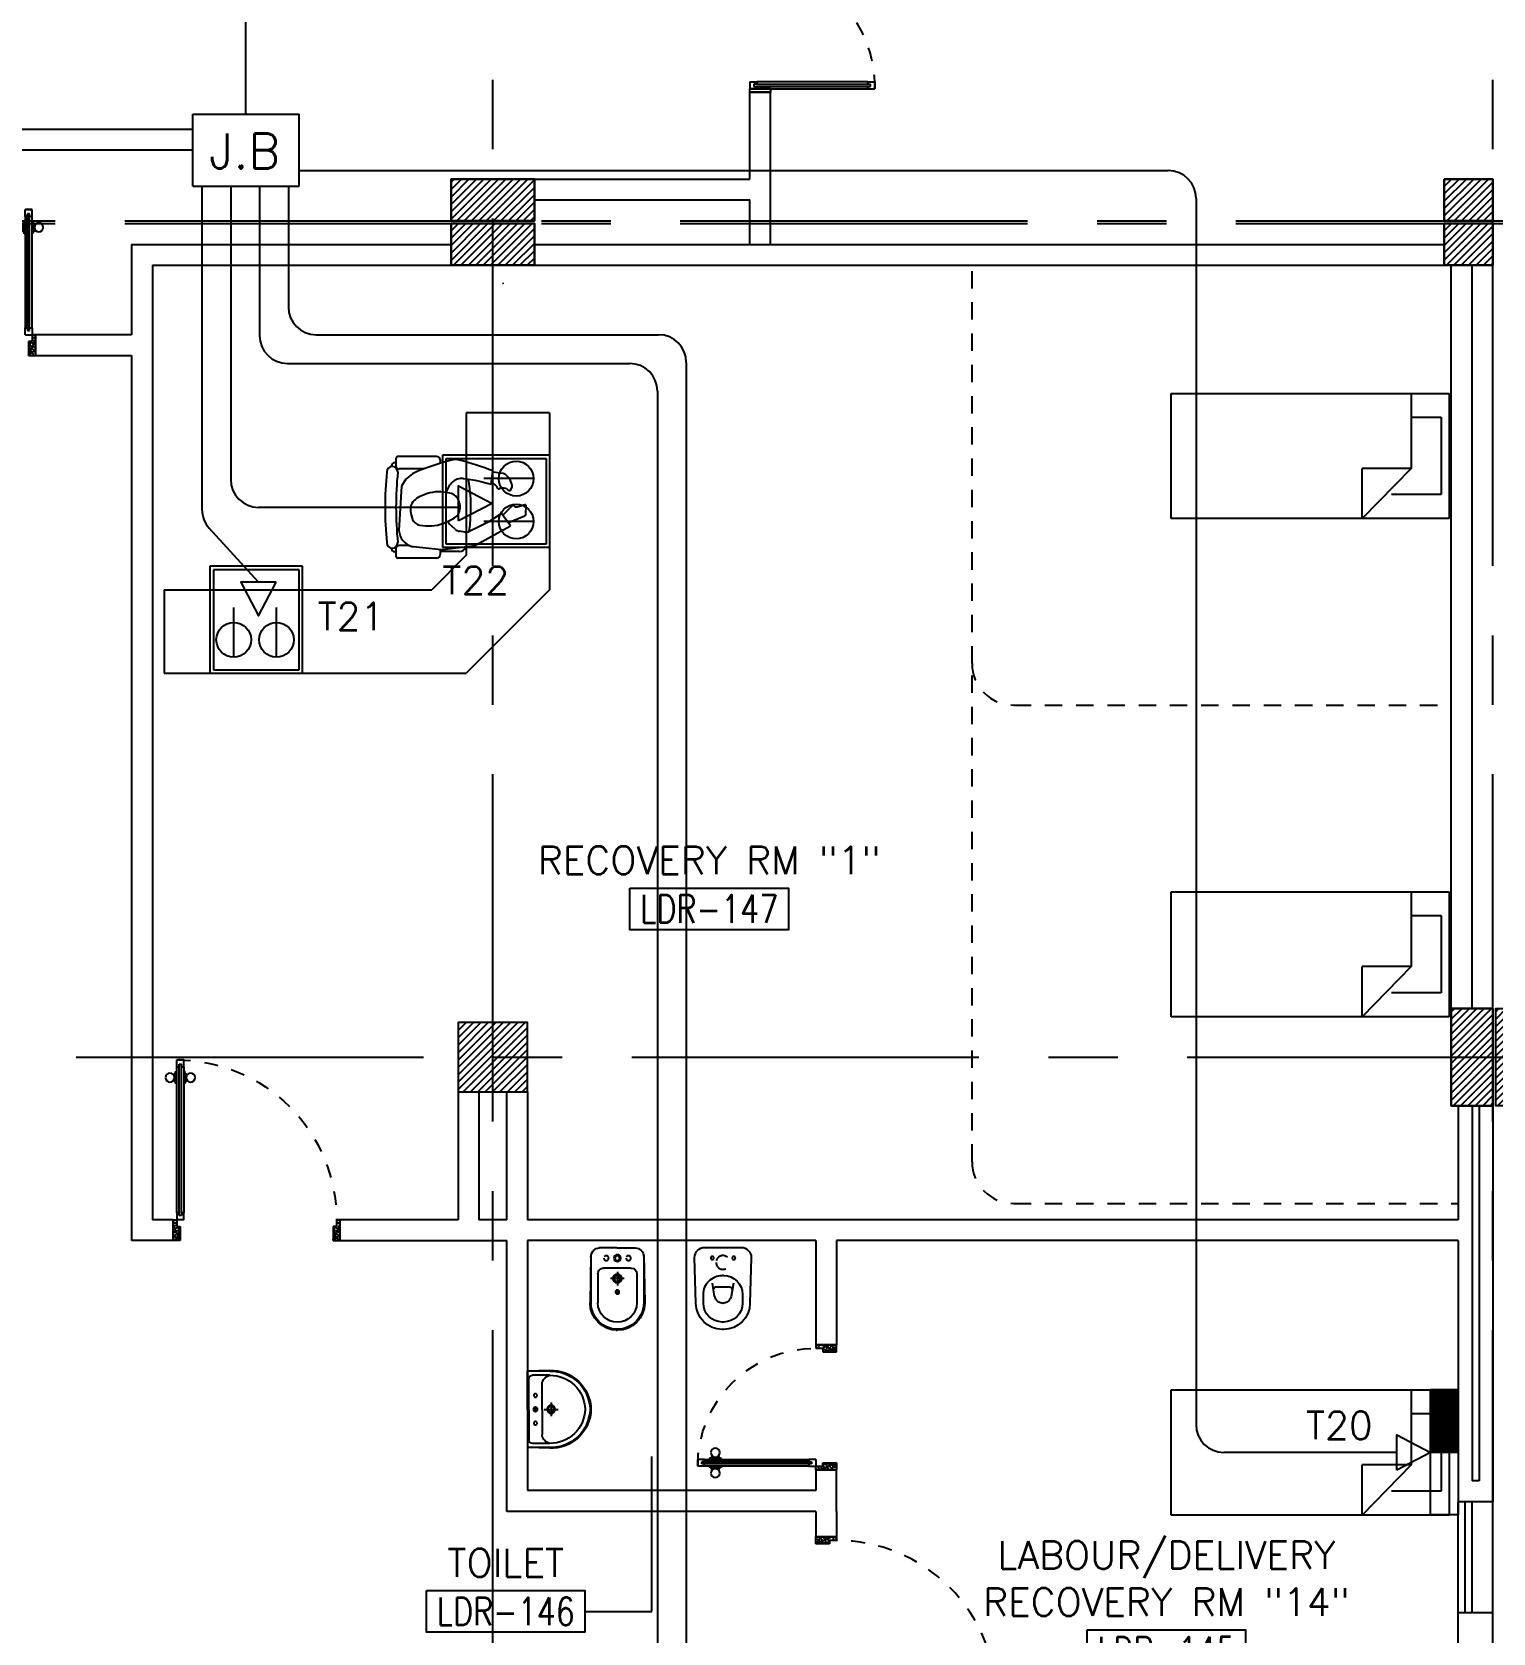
# Model space of a CAD drawing. Extents: x 0 to 92.2, y -1.4 to 78.1.
# Drawn here: x 32.38 to 42.89, y 22.93 to 34.45 of the extents above; entities that cross this region are included whole.
import ezdxf
from ezdxf.enums import TextEntityAlignment as Align

# ---------------------------------------------------------------- set-up
doc = ezdxf.new("R2010")
doc.units = 0
doc.header["$MEASUREMENT"] = 0
for name, pattern in [('CENTERX2', [4, 2.5, -0.5, 0.5, -0.5]), ('DASHED', [0.75, 0.5, -0.25]), ('HIDDEN', [0.375, 0.25, -0.125]), ('HIDDEN2', [0.1875, 0.125, -0.0625])]:
    doc.linetypes.add(name, pattern=pattern)
doc.layers.get('0').update_dxf_attribs({"color": 11, "linetype": 'CONTINUOUS'})
for name, color, linetype in [('AXES', 11, 'CENTERX2'), ('COL', 11, 'CONTINUOUS'), ('COUNTER', 11, 'CONTINUOUS'), ('CRT-HIDE', 11, 'HIDDEN2'), ('DOOR', 11, 'CONTINUOUS'), ('E-SOCKETS', 4, 'CONTINUOUS'), ('E-TEL', 4, 'CONTINUOUS'), ('E-TEXT', 2, 'CONTINUOUS'), ('E-WIRE', 4, 'CONTINUOUS'), ('FIX', 11, 'CONTINUOUS'), ('FUR', 11, 'CONTINUOUS'), ('HAT', 11, 'CONTINUOUS'), ('INSUL', 11, 'CONTINUOUS'), ('NON-MEDICAL', 11, 'CONTINUOUS'), ('RM-BOX', 11, 'CONTINUOUS'), ('RM-NAME', 11, 'CONTINUOUS'), ('RM-NO', 11, 'CONTINUOUS'), ('WALL', 11, 'CONTINUOUS'), ('WIN', 11, 'CONTINUOUS')]:
    doc.layers.add(name, color=color, linetype=linetype)
doc.styles.add('ROMANS', font='ROMANS.shx', dxfattribs={"width": 0.6})
doc.styles.get("Standard").update_dxf_attribs({"font": 'TXT.shx'})

# ---------------------------------------------------------------- blocks, each defined once
blk = doc.blocks.new('*X74')
at = {"color": 0}
for p, q in [((49339, 139867), (49822, 140350)), ((49339, 139920), (49769, 140350)), ((49339, 139973), (49716, 140350)), ((49339, 140026), (49663, 140350)), ((49339, 140079), (49610, 140350)), ((49339, 140132), (49557, 140350)), ((49339, 140185), (49504, 140350)), ((49339, 140238), (49451, 140350)), ((49339, 140291), (49398, 140350)), ((49339, 140344), (49345, 140350)), ((49375, 139850), (49839, 140314)), ((49428, 139850), (49839, 140261)), ((49481, 139850), (49839, 140207)), ((49535, 139850), (49839, 140154)), ((49588, 139850), (49839, 140101)), ((49641, 139850), (49839, 140048)), ((49694, 139850), (49839, 139995)), ((49747, 139850), (49839, 139942)), ((49800, 139850), (49839, 139889))]:
    blk.add_line(p, q, dxfattribs=at)
blk = doc.blocks.new('COL50')
at = {"layer": 'COL'}
blk.add_lwpolyline([(-250, 250), (-250, -250), (250, -250), (250, 250)], close=True, dxfattribs=at)
blk = doc.blocks.new('A$C272A55A0')
at = {"layer": 'DOOR', "color": 0, "linetype": 'BYBLOCK'}
for p, q in [((0, 900), (0, 1050)), ((50, 1050), (0, 1050)), ((50, 950), (50, 1050)), ((1750, 950), (1750, 1050)), ((1750, 1050), (1800, 1050)), ((1800, 1050), (1800, 900)), ((25, 950), (50, 950)), ((25, 900), (25, 950)), ((1775, 950), (1750, 950)), ((1775, 900), (1775, 950)), ((0, 900), (25, 900)), ((75, 900), (25, 900)), ((25, 850), (25, 900)), ((42, 850), (25, 850)), ((58, 870), (42, 870)), ((42, 870), (42, 850)), ((58, 850), (58, 870)), ((75, 850), (58, 850)), ((75, 900), (75, 850)), ((1725, 900), (1775, 900)), ((1725, 900), (1725, 850)), ((1725, 850), (1742, 850)), ((1742, 870), (1758, 870)), ((1742, 850), (1742, 870)), ((1758, 870), (1758, 850)), ((1758, 850), (1775, 850)), ((1800, 900), (1775, 900)), ((1775, 850), (1775, 900)), ((1718, 160), (1709, 160)), ((1709, 95), (1709, 160)), ((1725, 173), (1718, 173)), ((1718, 173), (1718, 83)), ((1718, 95), (1718, 160)), ((1775, 173), (1782, 173)), ((1782, 173), (1782, 83)), ((1782, 160), (1791, 160)), ((1782, 95), (1782, 160)), ((1791, 95), (1791, 160)), ((25, 50), (42, 50)), ((25, 50), (25, 0)), ((25, 0), (75, 0)), ((75, 0), (25, 0)), ((42, 50), (42, 30)), ((42, 30), (58, 30)), ((58, 50), (75, 50)), ((58, 50), (58, 30)), ((75, 50), (75, 0)), ((1718, 95), (1709, 95)), ((1725, 83), (1718, 83)), ((1742, 50), (1725, 50)), ((1725, 50), (1725, 0)), ((1775, 0), (1725, 0)), ((1725, 0), (1775, 0)), ((1742, 50), (1742, 30)), ((1758, 30), (1742, 30)), ((1775, 50), (1758, 50)), ((1758, 50), (1758, 30)), ((1775, 83), (1782, 83)), ((1775, 50), (1775, 0)), ((1782, 95), (1791, 95))]:
    blk.add_line(p, q, dxfattribs=at)
at = {"layer": 'DOOR', "color": 9, "linetype": 'BYBLOCK'}
for p, q in [((50, 1050), (0, 1010)), ((50, 1050), (0, 937)), ((50, 1050), (37, 950)), ((1750, 1050), (1800, 1010)), ((1750, 1050), (1800, 937)), ((1750, 1050), (1763, 950))]:
    blk.add_line(p, q, dxfattribs=at)
at = {"layer": 'DOOR', "linetype": 'BYBLOCK'}
for p, q in [((25, 850), (25, 50)), ((42, 850), (42, 50)), ((58, 850), (58, 50)), ((75, 50), (75, 850)), ((1725, 50), (1725, 850)), ((1742, 850), (1742, 50)), ((1758, 850), (1758, 50)), ((1775, 850), (1775, 50))]:
    blk.add_line(p, q, dxfattribs=at)
at = {"layer": 'DOOR', "color": 0, "linetype": 'BYBLOCK'}
for centre in [(1676, 128), (1824, 128)]:
    blk.add_circle(centre, 32.4, dxfattribs=at)
at = {"layer": 'DOOR', "color": 9, "linetype": 'BYBLOCK'}
for centre, radius, start, end in [((50, 1050), 34.4, 180, 270), ((50, 1050), 14.4, 180, 270), ((1750, 1050), 14.4, 270, 0), ((1750, 1050), 34.4, 270, 0), ((50, 1050), 54.4, 203.2074, 270), ((50, 1050), 74.4, 227.7764, 270), ((50, 1050), 94.4, 238.0182, 270), ((50, 1050), 114, 244.0838, 257.3774), ((50, 1050), 134, 248.1598, 259.28), ((1750, 1050), 54.4, 270, 336.7926), ((1750, 1050), 74.4, 270, 312.2236), ((1750, 1050), 94.4, 270, 301.9818), ((1750, 1050), 114, 282.6226, 295.9162), ((1750, 1050), 134, 280.72, 291.8402), ((50, 1050), 154, 251.1053, 256.2858), ((1750, 1050), 154, 283.7142, 288.8947)]:
    blk.add_arc(centre, radius, start, end, dxfattribs=at)
at = {"layer": 'DOOR', "linetype": 'HIDDEN', "ltscale": 0.5}
for centre, start, end in [((50, 851), 268.3174, 3.2965), ((1750, 851), 176.7035, 271.6826)]:
    blk.add_arc(centre, 851, start, end, dxfattribs=at)
at = {"layer": 'WALL', "linetype": 'BYBLOCK'}
blk.add_line((1800, 900), (1800, 1050), dxfattribs=at)
blk = doc.blocks.new('C5')
at = {"layer": 'HAT', "linetype": 'BYBLOCK'}
h = blk.add_hatch(dxfattribs=at)
h.set_pattern_fill('ANSI31', color=256, scale=300, style=0)
h.set_pattern_definition([(45, (-223356.182, -51411.005), (-26.516504, 26.516504), [])])
h.paths.add_polyline_path([(300, 300), (0, 300), (0, 0), (300, 0)])
h.paths.add_polyline_path([(600, 300), (300, 300), (300, 0), (600, 0)])
at = {"layer": 'COL'}
blk.add_lwpolyline([(600, 300), (0, 300), (0, 0), (600, 0)], close=True, dxfattribs=at)
blk = doc.blocks.new('C7')
at = {"layer": 'HAT'}
h = blk.add_hatch(dxfattribs=at)
h.set_pattern_fill('ANSI31', color=256, scale=300, style=0)
h.set_pattern_definition([(45, (-248876.182, -51411.005), (-26.5165043, 26.5165043), [])])
h.paths.add_polyline_path([(350, 300), (250, 300), (0, 300), (0, 0), (350, 0)])
at = {"layer": 'COL'}
blk.add_lwpolyline([(0, 300), (0, 0), (350, 0), (350, 300)], close=True, dxfattribs=at)
blk = doc.blocks.new('C11')
at = {"layer": 'HAT'}
h = blk.add_hatch(dxfattribs=at)
h.set_pattern_fill('ANSI31', color=256, scale=300, style=0)
h.set_pattern_definition([(45, (-248556.182, -75061.005), (-26.5165043, 26.5165043), [])])
h.paths.add_polyline_path([(300, 700), (0, 700), (0, 350), (300, 350)])
h.paths.add_polyline_path([(300, 350), (0, 350), (0, 0), (300, 0)])
at = {"layer": 'COL'}
blk.add_lwpolyline([(300, 700), (300, 0), (0, 0), (0, 700)], close=True, dxfattribs=at)
blk = doc.blocks.new('C11D')
at = {"layer": 'COL', "linetype": 'BYBLOCK'}
for p in [(-320, 0), (0, 0)]:
    blk.add_blockref('C11', p, dxfattribs=at)
blk = doc.blocks.new('RM1')
at = {"layer": 'RM-BOX'}
blk.add_lwpolyline([(570, -200), (-570, -200), (-570, -500), (570, -500)], close=True, dxfattribs=at)
at = {"layer": 'RM-NAME', "style": 'ROMANS'}
blk.add_attdef('ROOMNAME1', text='', height=200, dxfattribs=at).set_placement((0, 324), align=Align.MIDDLE)
blk = doc.blocks.new('DOOR90')
at = {"layer": 'DOOR', "color": 0, "linetype": 'BYBLOCK'}
for p, q in [((-150, 0), (-150, -25)), ((-150, 0), (0, 0)), ((0, -50), (0, 0)), ((-1000, -25), (-1000, -75)), ((-1000, -75), (-1000, -25)), ((-950, -25), (-1000, -25)), ((-950, -75), (-1000, -75)), ((-970, -42), (-970, -58)), ((-950, -42), (-970, -42)), ((-950, -58), (-970, -58)), ((-950, -25), (-950, -42)), ((-950, -58), (-950, -75)), ((-918, -25), (-918, -18)), ((-828, -18), (-918, -18)), ((-918, -75), (-918, -82)), ((-828, -82), (-918, -82)), ((-905, -18), (-905, -9)), ((-905, -9), (-840, -9)), ((-905, -18), (-840, -18)), ((-905, -82), (-905, -91)), ((-905, -82), (-840, -82)), ((-905, -91), (-840, -91)), ((-840, -18), (-840, -9)), ((-840, -82), (-840, -91)), ((-828, -25), (-828, -18)), ((-828, -75), (-828, -82)), ((-200, -42), (-200, -25)), ((-200, -25), (-150, -25)), ((-180, -42), (-200, -42)), ((-200, -75), (-200, -58)), ((-200, -58), (-180, -58)), ((-150, -75), (-200, -75)), ((-180, -58), (-180, -42)), ((-150, -75), (-150, -25)), ((-150, -25), (-100, -25)), ((-100, -25), (-100, -50)), ((-100, -50), (0, -50)), ((-150, -900), (-150, -875)), ((-150, -875), (-100, -875)), ((0, -900), (-150, -900)), ((-150, -900), (0, -900)), ((-100, -850), (0, -850)), ((-100, -875), (-100, -850)), ((0, -850), (0, -900))]:
    blk.add_line(p, q, dxfattribs=at)
at = {"layer": 'DOOR', "color": 9, "linetype": 'BYBLOCK'}
for p, q in [((0, -50), (-114, 0)), ((0, -50), (-40, 0)), ((0, -50), (-100, -37)), ((0, -850), (-114, -900)), ((0, -850), (-100, -863)), ((0, -850), (-40, -900))]:
    blk.add_line(p, q, dxfattribs=at)
at = {"layer": 'DOOR', "linetype": 'BYBLOCK'}
for p, q in [((-200, -25), (-950, -25)), ((-200, -42), (-950, -42)), ((-200, -58), (-950, -58)), ((-950, -75), (-200, -75))]:
    blk.add_line(p, q, dxfattribs=at)
at = {"layer": 'DOOR', "color": 0, "linetype": 'BYBLOCK'}
for centre in [(-873, 24), (-873, -124)]:
    blk.add_circle(centre, 32.4, dxfattribs=at)
at = {"layer": 'DOOR', "color": 9, "linetype": 'BYBLOCK'}
for centre, radius, start, end in [((0, -50), 154, 161.1053, 166.2858), ((0, -50), 134, 158.1598, 169.28), ((0, -50), 94.4, 148.0182, 180), ((0, -50), 74.4, 137.7764, 180), ((0, -50), 114, 154.0838, 167.3774), ((0, -50), 54.4, 113.2074, 180), ((0, -50), 34.4, 90, 180), ((0, -50), 14.4, 90, 180), ((0, -850), 154, 193.7142, 198.8947), ((0, -850), 134, 190.72, 201.8402), ((0, -850), 94.4, 180, 211.9818), ((0, -850), 74.4, 180, 222.2236), ((0, -850), 54.4, 180, 246.7926), ((0, -850), 34.4, 180, 270), ((0, -850), 14.4, 180, 270)]:
    blk.add_arc(centre, radius, start, end, dxfattribs=at)
at = {"layer": 'DOOR', "linetype": 'HIDDEN', "ltscale": 0.5}
blk.add_arc((-150, -25), 850, 180, 270, dxfattribs=at)
blk = doc.blocks.new('DOOR100')
at = {"layer": 'DOOR', "color": 0, "linetype": 'BYBLOCK'}
for p, q in [((-25, 1300), (-75, 1300)), ((-75, 1300), (-25, 1300)), ((-75, 1250), (-75, 1300)), ((-42, 1270), (-58, 1270)), ((-58, 1250), (-58, 1270)), ((-42, 1250), (-42, 1270)), ((-25, 1250), (-25, 1300)), ((-82, 1205), (-91, 1205)), ((-91, 1205), (-91, 1140)), ((-75, 1218), (-82, 1218)), ((-82, 1128), (-82, 1218)), ((-82, 1205), (-82, 1140)), ((-58, 1250), (-75, 1250)), ((-25, 1250), (-42, 1250)), ((-25, 1218), (-18, 1218)), ((-18, 1128), (-18, 1218)), ((-18, 1205), (-9, 1205)), ((-18, 1205), (-18, 1140)), ((-9, 1205), (-9, 1140)), ((-82, 1140), (-91, 1140)), ((-75, 1128), (-82, 1128)), ((-25, 1128), (-18, 1128)), ((-18, 1140), (-9, 1140)), ((-1200, 0), (-1200, 150)), ((-1200, 150), (-1175, 150)), ((-1200, 150), (-1200, 0)), ((-1175, 150), (-1175, 100)), ((-75, 200), (-58, 200)), ((-75, 150), (-75, 200)), ((-75, 150), (-25, 150)), ((-58, 200), (-58, 180)), ((-58, 180), (-42, 180)), ((-42, 200), (-25, 200)), ((-42, 180), (-42, 200)), ((-25, 200), (-25, 150)), ((0, 150), (-25, 150)), ((-25, 150), (-25, 100)), ((0, 150), (0, 0)), ((-1150, 0), (-1200, 0)), ((-1175, 100), (-1150, 100)), ((-1150, 100), (-1150, 0)), ((-50, 100), (-50, 0)), ((-25, 100), (-50, 100)), ((-50, 0), (0, 0))]:
    blk.add_line(p, q, dxfattribs=at)
at = {"layer": 'DOOR', "linetype": 'BYBLOCK'}
for p, q in [((-75, 1250), (-75, 200)), ((-58, 200), (-58, 1250)), ((-42, 200), (-42, 1250)), ((-25, 200), (-25, 1250)), ((0, 0), (0, 150))]:
    blk.add_line(p, q, dxfattribs=at)
at = {"layer": 'DOOR', "color": 9, "linetype": 'BYBLOCK'}
for p, q in [((-1150, 0), (-1200, 114)), ((-1150, 0), (-1200, 40)), ((-1150, 0), (-1163, 100)), ((-50, 0), (0, 114)), ((-50, 0), (-37, 100)), ((-50, 0), (0, 40))]:
    blk.add_line(p, q, dxfattribs=at)
at = {"layer": 'DOOR', "color": 0, "linetype": 'BYBLOCK'}
for centre in [(-124, 1173), (24, 1173)]:
    blk.add_circle(centre, 32.4, dxfattribs=at)
at = {"layer": 'DOOR', "linetype": 'HIDDEN', "ltscale": 0.5}
blk.add_arc((-25, 150), 1150, 90, 180.0001, dxfattribs=at)
at = {"layer": 'DOOR', "color": 9, "linetype": 'BYBLOCK'}
for centre, radius, start, end in [((-1150, 0), 154, 103.7142, 108.8947), ((-1150, 0), 134, 100.72, 111.8402), ((-50, 0), 134, 68.1598, 79.28), ((-50, 0), 154, 71.1053, 76.2858), ((-1150, 0), 94.4, 90, 121.9818), ((-1150, 0), 74.4, 90, 132.2236), ((-1150, 0), 54.4, 90, 156.7926), ((-1150, 0), 34.4, 90, 180), ((-1150, 0), 14.4, 90, 180), ((-50, 0), 94.4, 58.0182, 90), ((-50, 0), 74.4, 47.7764, 90), ((-50, 0), 54.4, 23.2074, 90), ((-50, 0), 34.4, 0, 90), ((-50, 0), 14.4, 0, 90), ((-50, 0), 114, 64.0838, 77.3774)]:
    blk.add_arc(centre, radius, start, end, dxfattribs=at)
blk = doc.blocks.new('A$C49F1192B')
at = {"layer": 'DOOR', "color": 0, "linetype": 'BYBLOCK', "xscale": -1, "rotation": 270}
blk.add_blockref('DOOR100', (0, 1200), dxfattribs=at)
blk = doc.blocks.new('LAV1')
at = {"layer": 'FIX', "linetype": 'DASHED', "ltscale": 0.05}
for p, q in [((0, 170), (0, 270)), ((0, 170), (0, 270)), ((50, 220), (-50, 220))]:
    blk.add_line(p, q, dxfattribs=at)
at = {"layer": 'FIX', "linetype": 'BYBLOCK', "ltscale": 0.3}
for p, q in [((-280, 210), (-275, 50)), ((-245, 210), (-245, 85)), ((245, 210), (245, 85)), ((280, 210), (275, 50)), ((0, 60), (-220, 60)), ((0, 60), (220, 60))]:
    blk.add_line(p, q, dxfattribs=at)
at = {"layer": 'FIX', "linetype": 'CONTINUOUS'}
for p, q in [((-275, 210), (-275, 50)), ((0, 155), (-181, 155)), ((0, 155), (181, 155)), ((275, 210), (275, 50)), ((0, 50), (-275, 50)), ((0, 50), (-252, 50)), ((0, 50), (252, 50)), ((0, 50), (275, 50))]:
    blk.add_line(p, q, dxfattribs=at)
at = {"layer": 'FIX'}
for p, q in [((0, 92), (0, 123)), ((16, 107), (-15, 107))]:
    blk.add_line(p, q, dxfattribs=at)
for centre, radius in [((0, 220), 29.5), ((0, 220), 22.5), ((0, 107), 15.5)]:
    blk.add_circle(centre, radius, dxfattribs=at)
at = {"layer": 'FIX', "linetype": 'HIDDEN', "ltscale": 0.05}
for centre in [(-100, 107), (100, 107)]:
    blk.add_circle(centre, 12.4, dxfattribs=at)
at = {"layer": 'FIX', "linetype": 'BYBLOCK', "ltscale": 0.3}
for centre, radius, start, end in [((7, 220), 287, 91.3776, 182.0064), ((-7, 220), 287, 357.9936, 88.6224), ((-220, 85), 24.9, 179.7021, 269.9486), ((220, 85), 24.9, 270.0514, 0.2979)]:
    blk.add_arc(centre, radius, start, end, dxfattribs=at)
at = {"layer": 'FIX', "linetype": 'CONTINUOUS'}
for centre, radius, start, end in [((8, 217), 283, 91.6988, 181.351), ((8, 212), 253, 91.7328, 180.4884), ((-8, 217), 283, 358.649, 88.3012), ((-8, 212), 253, 359.5116, 88.2672), ((-179, 222), 66.9, 190.2006, 268.0786), ((179, 222), 66.9, 271.9214, 349.7994)]:
    blk.add_arc(centre, radius, start, end, dxfattribs=at)
blk = doc.blocks.new('WC1')
at = {"layer": 'FIX'}
for p, q in [((-210, 204), (-538, 194)), ((-475, 141), (-538, 141)), ((-727, 5), (-727, -5)), ((-674, 5), (-674, -5)), ((-534, 24), (-540, 0)), ((-540, 0), (-534, -24)), ((-395, 76), (-490, 60)), ((-339, 5), (-339, -5)), ((-490, -60), (-395, -76)), ((-538, -141), (-475, -141)), ((-538, -194), (-210, -204))]:
    blk.add_line(p, q, dxfattribs=at)
at = {"layer": 'FIX', "linetype": 'CONTINUOUS'}
blk.add_line((-420, -47), (-420, 45), dxfattribs=at)
at = {"layer": 'FIX'}
blk.add_lwpolyline([(-213, -204), (-210, -204, 0.414214), (-137, -131), (-137, 0), (-137, 131, 0.414214), (-210, 204)], format="xyb", dxfattribs=at)
at = {"layer": 'FIX', "linetype": 'HIDDEN2', "ltscale": 0.3}
blk.add_circle((-245, 0), 49.8, dxfattribs=at)
at = {"layer": 'FIX', "linetype": 'HIDDEN', "ltscale": 0.05}
for centre in [(-213, 78), (-213, -77)]:
    blk.add_circle(centre, 11.6, dxfattribs=at)
at = {"layer": 'FIX'}
for centre, radius, start, end in [((-538, 5), 189, 90, 180), ((-538, 5), 136, 90, 180), ((-475, 5), 136, 360, 90), ((-473, -7), 68.2, 128.9242, 152.8468), ((-464, -18), 82, 108.496, 128.9242), ((-538, -5), 189, 180, 270), ((-538, -5), 136, 180, 270), ((-473, 7), 68.2, 207.1532, 231.0758), ((-464, 18), 82, 231.0758, 251.504), ((-475, -5), 136, 270, 0)]:
    blk.add_arc(centre, radius, start, end, dxfattribs=at)
at = {"layer": 'FIX', "linetype": 'CONTINUOUS'}
for centre, start, end in [((-443, 46), 357.6662, 91.6121), ((-442, -46), 268.3879, 2.3338)]:
    blk.add_arc(centre, 22.3, start, end, dxfattribs=at)
blk = doc.blocks.new('BIDET1')
at = {"layer": 'FIX'}
for p, q in [((-88, 190), (-428, 190)), ((-210, 140), (-420, 140)), ((-25, -3), (-25, 128)), ((-617, 2), (-617, -3)), ((-352, 1), (-352, 1)), ((-350, 5), (-350, 5)), ((-348, 1), (-348, 1)), ((-346, 5), (-346, 5)), ((-344, 9), (-344, 9)), ((-344, 1), (-344, 1)), ((-342, 5), (-342, 5)), ((-341, 9), (-341, 9)), ((-341, 1), (-341, 1)), ((-339, 5), (-339, 5)), ((-337, 1), (-337, 1)), ((-335, 5), (-335, 5)), ((-333, 1), (-333, 1)), ((-170, 100), (-170, -100)), ((-617, -8), (-617, -3)), ((-350, -2), (-350, -2)), ((-348, -6), (-348, -6)), ((-346, -2), (-346, -2)), ((-346, -10), (-346, -10)), ((-344, -6), (-344, -6)), ((-342, -2), (-342, -2)), ((-342, -10), (-342, -10)), ((-341, -6), (-341, -6)), ((-339, -2), (-339, -2)), ((-339, -10), (-339, -10)), ((-337, -6), (-337, -6)), ((-335, -2), (-335, -2)), ((-333, -6), (-333, -6)), ((-331, -2), (-331, -2)), ((-25, -3), (-25, -134)), ((-88, -190), (-428, -190)), ((-210, -140), (-420, -140))]:
    blk.add_line(p, q, dxfattribs=at)
at = {"layer": 'FIX', "linetype": 'BYBLOCK', "ltscale": 0.3}
for p, q in [((-75, 190), (-420, 197)), ((-75, -190), (-420, -197))]:
    blk.add_line(p, q, dxfattribs=at)
at = {"layer": 'FIX', "linetype": 'DASHED', "ltscale": 0.05}
for p, q in [((-196, 0), (-294, 0)), ((-245, 49), (-245, -49))]:
    blk.add_line(p, q, dxfattribs=at)
at = {"layer": 'FIX'}
for centre, radius in [((-342, 0), 13.8), ((-342, 0), 11), ((-245, 0), 31.7), ((-245, 0), 22.5), ((-98, 0), 24.5), ((-98, 0), 17.5)]:
    blk.add_circle(centre, radius, dxfattribs=at)
at = {"layer": 'FIX', "linetype": 'HIDDEN', "ltscale": 0.05}
for centre in [(-98, 80), (-98, -80)]:
    blk.add_circle(centre, 17.5, dxfattribs=at)
at = {"layer": 'FIX', "linetype": 'BYBLOCK', "ltscale": 0.3}
blk.add_arc((-420, 0), 197, 90, 270, dxfattribs=at)
at = {"layer": 'FIX'}
for centre, radius, start, end in [((-420, 0), 190, 90, 270), ((-420, 0), 140, 90, 270), ((-210, 100), 40, 0, 90), ((-87, 128), 62.1, 0.1463, 90.8397), ((-210, -100), 40, 270, 0), ((-87, -128), 62.1, 269.1603, 359.8537)]:
    blk.add_arc(centre, radius, start, end, dxfattribs=at)
blk = doc.blocks.new('FE-DOOR')
at = {"layer": 'DOOR', "color": 0, "linetype": 'BYBLOCK'}
for p, q in [((-900, 1775), (-900, 1725)), ((-900, 1725), (-900, 1775)), ((-850, 1775), (-900, 1775)), ((-870, 1758), (-870, 1742)), ((-850, 1758), (-870, 1758)), ((-850, 1742), (-870, 1742)), ((-850, 1775), (-850, 1758)), ((-850, 1742), (-850, 1725)), ((-818, 1775), (-818, 1782)), ((-728, 1782), (-818, 1782)), ((-805, 1782), (-805, 1791)), ((-805, 1791), (-740, 1791)), ((-805, 1782), (-740, 1782)), ((-740, 1782), (-740, 1791)), ((-728, 1775), (-728, 1782)), ((-50, 1758), (-50, 1775)), ((-50, 1775), (0, 1775)), ((-30, 1758), (-50, 1758)), ((-50, 1725), (-50, 1742)), ((-50, 1742), (-30, 1742)), ((-30, 1742), (-30, 1758)), ((150, 1800), (0, 1800)), ((0, 1800), (0, 1775)), ((0, 1725), (0, 1775)), ((0, 1775), (150, 1775)), ((150, 1775), (150, 1800)), ((-850, 1725), (-900, 1725)), ((-818, 1725), (-818, 1718)), ((-728, 1718), (-818, 1718)), ((-805, 1718), (-805, 1709)), ((-805, 1718), (-740, 1718)), ((-805, 1709), (-740, 1709)), ((-740, 1718), (-740, 1709)), ((-728, 1725), (-728, 1718)), ((0, 1725), (-50, 1725)), ((0, 75), (0, 25)), ((0, 75), (50, 75)), ((0, 0), (0, 25)), ((0, 25), (50, 25)), ((150, 25), (0, 25)), ((0, 0), (150, 0)), ((30, 58), (30, 42)), ((50, 58), (30, 58)), ((30, 42), (50, 42)), ((50, 75), (50, 58)), ((50, 42), (50, 25)), ((150, 25), (150, 0)), ((850, 58), (850, 75)), ((850, 75), (900, 75)), ((850, 58), (870, 58)), ((850, 25), (850, 42)), ((850, 42), (870, 42)), ((850, 25), (900, 25)), ((870, 42), (870, 58)), ((900, 25), (900, 75)), ((900, 75), (900, 25))]:
    blk.add_line(p, q, dxfattribs=at)
at = {"layer": 'DOOR', "linetype": 'BYBLOCK'}
for p, q in [((-50, 1775), (-850, 1775)), ((-50, 1758), (-850, 1758)), ((-50, 1742), (-850, 1742)), ((-850, 1725), (-50, 1725)), ((850, 75), (50, 75)), ((50, 58), (850, 58)), ((50, 42), (850, 42)), ((50, 25), (850, 25))]:
    blk.add_line(p, q, dxfattribs=at)
at = {"layer": 'DOOR', "color": 0, "linetype": 'BYBLOCK'}
for centre in [(-773, 1824), (-773, 1676)]:
    blk.add_circle(centre, 32.4, dxfattribs=at)
at = {"layer": 'DOOR', "linetype": 'HIDDEN', "ltscale": 0.5}
for centre, start, end in [((-49, 1750), 178.3174, 273.2965), ((49, 50), 358.3174, 93.2965)]:
    blk.add_arc(centre, 851, start, end, dxfattribs=at)
at = {"layer": 'WALL'}
for p, q in [((0, 1800), (150, 1800)), ((0, 0), (150, 0))]:
    blk.add_line(p, q, dxfattribs=at)
at = {"layer": 'WALL', "linetype": 'BYBLOCK'}
blk.add_line((0, 1800), (150, 1800), dxfattribs=at)

msp = doc.modelspace()

# ---------------------------------------------------------------- hatches: boundary and pattern name
at = {"layer": 'HAT', "linetype": 'BYBLOCK'}
h = msp.add_hatch(dxfattribs=at)
h.set_pattern_fill('ANSI31', color=256, scale=0.3, style=0)
h.set_pattern_definition([(45, (-187.96349, -18.31986), (-0.026516504, 0.026516504), [])])
h.paths.add_polyline_path([(35.6927, 33.3911), (35.3927, 33.3911), (35.3927, 33.0911), (35.6927, 33.0911)])
h.paths.add_polyline_path([(35.9927, 33.3911), (35.6927, 33.3911), (35.6927, 33.0911), (35.9927, 33.0911)])

# ---------------------------------------------------------------- linework, layer by layer
at = {"layer": 'AXES'}
for p, q in [((35.6927, -1.3931), (35.6927, 77.4195)), ((42.8927, -1.3931), (42.8927, 77.0695)), ((1.0427, 33.0911), (74.1327, 33.0911)), ((1.0427, 33.0711), (74.1327, 33.0711)), ((0.6927, 27.0711), (68.7327, 27.0711))]:
    msp.add_line(p, q, dxfattribs=at)
at = {"layer": 'COL'}
msp.add_lwpolyline([(35.9927, 33.3911), (35.3927, 33.3911), (35.3927, 33.0911), (35.9927, 33.0911)], close=True, dxfattribs=at)
at = {"layer": 'COUNTER', "linetype": 'BYBLOCK'}
for p, q in [((35.5019, 31.7101), (35.5019, 30.6837)), ((36.1019, 31.7101), (35.5019, 31.7101)), ((36.1019, 31.7101), (36.1019, 30.4351)), ((35.5019, 30.6837), (35.2533, 30.4351)), ((33.3269, 30.4351), (35.2533, 30.4351)), ((33.3269, 30.4351), (33.3269, 29.8351)), ((36.1019, 30.4351), (35.5019, 29.8351)), ((33.3269, 29.8351), (35.5019, 29.8351))]:
    msp.add_line(p, q, dxfattribs=at)
at = {"layer": 'COUNTER'}
msp.add_arc((35.7646, 32.6381), 0.003, 0, 90, dxfattribs=at)
msp.add_arc((35.7646, 32.6381), 0.003, 0, 90, dxfattribs=at)
at = {"layer": 'CRT-HIDE'}
for p, q in [((39.1427, 29.9049), (39.1427, 32.7711)), ((39.1427, 26.3186), (39.1427, 29.9049)), ((39.4427, 29.6049), (42.5927, 29.6049)), ((39.4427, 26.0186), (42.6427, 26.0186))]:
    msp.add_line(p, q, dxfattribs=at)
for centre in [(39.4427, 29.9049), (39.4427, 26.3186)]:
    msp.add_arc(centre, 0.3, 180, 270, dxfattribs=at)
at = {"layer": 'E-SOCKETS'}
for p, q in [((35.3322, 30.739), (35.3322, 31.4063)), ((35.3322, 31.4063), (36.1019, 31.4063)), ((36.1019, 31.4063), (36.1019, 30.739)), ((35.9866, 31.2352), (35.6282, 31.2352)), ((35.9866, 30.9275), (35.6282, 30.9275)), ((36.1019, 30.739), (35.3322, 30.739)), ((34.3236, 30.6048), (33.6562, 30.6048)), ((33.6562, 30.6048), (33.6562, 29.8351)), ((34.3236, 29.8351), (34.3236, 30.6048)), ((33.8274, 29.9504), (33.8274, 30.3088)), ((34.1351, 29.9504), (34.1351, 30.3088)), ((33.6562, 29.8351), (34.3236, 29.8351))]:
    msp.add_line(p, q, dxfattribs=at)
at = {"layer": 'E-SOCKETS', "color": 8}
for p, q in [((35.3572, 30.764), (35.3572, 31.3813)), ((35.3572, 31.3813), (36.0769, 31.3813)), ((36.0769, 31.3813), (36.0769, 30.764)), ((36.0769, 30.764), (35.3572, 30.764)), ((34.2986, 30.5798), (33.6812, 30.5798)), ((33.6812, 30.5798), (33.6812, 29.8601)), ((34.2986, 29.8601), (34.2986, 30.5798)), ((33.6812, 29.8601), (34.2986, 29.8601))]:
    msp.add_line(p, q, dxfattribs=at)
at = {"layer": 'E-SOCKETS'}
for points in [[(35.4462, 30.9305), (35.4462, 31.183), (35.6884, 31.0567), (35.6884, 31.0567)], [(34.1321, 30.4908), (33.8795, 30.4908), (34.0058, 30.2486), (34.0058, 30.2486)]]:
    msp.add_lwpolyline(points, close=True, dxfattribs=at)
for centre in [(35.8616, 31.2352), (35.8616, 30.9275), (33.8274, 30.0754), (34.1351, 30.0754)]:
    msp.add_circle(centre, 0.125, dxfattribs=at)
at = {"layer": 'E-TEL', "color": 4}
for p, q in [((33.5321, 33.859), (34.2983, 33.859)), ((33.5321, 33.3411), (33.5321, 33.859)), ((34.2983, 33.3411), (34.2983, 33.859)), ((33.5321, 33.3411), (34.2983, 33.3411)), ((42.6427, 24.6767), (42.4433, 24.6767)), ((42.4594, 24.6767), (42.4433, 24.6422)), ((42.4732, 24.6767), (42.4433, 24.6126)), ((42.487, 24.6767), (42.4433, 24.583)), ((42.5008, 24.6767), (42.4433, 24.5535)), ((42.5146, 24.6767), (42.4433, 24.5239)), ((42.5284, 24.6767), (42.4433, 24.4943)), ((42.5422, 24.6767), (42.4433, 24.4647)), ((42.556, 24.6767), (42.4433, 24.4351)), ((42.5697, 24.6767), (42.4433, 24.4056)), ((42.5835, 24.6767), (42.4433, 24.376)), ((42.5973, 24.6767), (42.4433, 24.3464)), ((42.6111, 24.6767), (42.4433, 24.3168)), ((42.6249, 24.6767), (42.4433, 24.2873)), ((42.6387, 24.6767), (42.4433, 24.2577)), ((42.4433, 23.7767), (42.4433, 24.6767)), ((42.4456, 24.6766), (42.4433, 24.6718)), ((42.6427, 24.6767), (42.6427, 23.7767)), ((42.6427, 24.6556), (42.4433, 24.2281)), ((42.6427, 24.626), (42.4559, 24.2255)), ((42.6427, 24.5965), (42.4697, 24.2255)), ((42.6427, 24.5669), (42.4835, 24.2255)), ((42.6427, 24.5373), (42.4973, 24.2255)), ((42.6427, 24.5077), (42.5111, 24.2255)), ((42.6427, 24.4782), (42.5249, 24.2255)), ((42.6427, 24.4486), (42.5387, 24.2255)), ((42.6427, 24.419), (42.5525, 24.2255)), ((42.6427, 24.3894), (42.5663, 24.2255)), ((42.6427, 24.3598), (42.5801, 24.2255)), ((42.6427, 24.3303), (42.5939, 24.2255)), ((42.6427, 24.2255), (42.4433, 24.2255)), ((42.6427, 24.3007), (42.6076, 24.2255)), ((42.6427, 24.2711), (42.6214, 24.2255)), ((42.6427, 24.2415), (42.6352, 24.2255)), ((42.6427, 23.7767), (42.4433, 23.7767))]:
    msp.add_line(p, q, dxfattribs=at)
msp.add_lwpolyline([(42.2012, 24.0993), (42.2012, 24.3518), (42.4433, 24.2255), (42.4433, 24.2255)], close=True, dxfattribs=at)
at = {"layer": 'E-WIRE', "color": 4}
for p, q in [((33.9152, 33.859), (33.9152, 35.0214)), ((33.5321, 33.7473), (25.6032, 33.7473)), ((34.2983, 33.4529), (40.5558, 33.4529))]:
    msp.add_line(p, q, dxfattribs=at)
at = {"layer": 'E-WIRE', "color": 4, "linetype": 'BYBLOCK'}
for p, q in [((33.5321, 33.6001), (29.6469, 33.6001)), ((33.5991, 33.3411), (33.5991, 31.0131)), ((33.8063, 33.3411), (33.8063, 31.2285)), ((34.0136, 33.3411), (34.0136, 32.2643)), ((34.2209, 33.3411), (34.2209, 32.4713)), ((40.7558, 33.2529), (40.7558, 24.4255)), ((34.4209, 32.2713), (36.8858, 32.2713)), ((34.2136, 32.0643), (36.6785, 32.0643)), ((37.0858, 32.0713), (37.0858, 20.8393)), ((36.8785, 31.8643), (36.8785, 17.0144)), ((42.2012, 24.2255), (40.9558, 24.2255))]:
    msp.add_line(p, q, dxfattribs=at)
at = {"layer": 'E-WIRE', "linetype": 'BYBLOCK', "ltscale": 0.3}
for p, q in [((35.4575, 31.0285), (34.0063, 31.0285)), ((34.0058, 30.4908), (33.6515, 30.8781))]:
    msp.add_line(p, q, dxfattribs=at)
at = {"layer": 'E-WIRE', "color": 4, "linetype": 'BYBLOCK'}
for centre, start, end in [((40.5558, 33.2529), 0, 90), ((34.4209, 32.4713), 180, 270), ((36.8858, 32.0713), 0, 90), ((34.2136, 32.2643), 180, 270), ((36.6785, 31.8643), 0, 90), ((40.9558, 24.4255), 180, 270)]:
    msp.add_arc(centre, 0.2, start, end, dxfattribs=at)
at = {"layer": 'E-WIRE', "linetype": 'BYBLOCK'}
for centre, end in [((34.0063, 31.2285), 270), ((33.7991, 31.0131), 222.44981)]:
    msp.add_arc(centre, 0.2, 180, end, dxfattribs=at)
at = {"layer": 'FUR'}
for p, q in [((40.5767, 30.948), (40.5767, 31.848)), ((40.5767, 31.848), (42.5767, 31.848)), ((42.305, 31.848), (42.305, 31.3092)), ((42.5767, 31.848), (42.5767, 30.948)), ((42.305, 31.6781), (42.5212, 31.6781)), ((42.5212, 31.6781), (42.5212, 31.1202)), ((42.305, 31.3092), (41.9516, 31.3092)), ((41.9516, 30.948), (41.9516, 31.3092)), ((42.305, 31.3092), (41.9516, 30.948)), ((42.5212, 31.1202), (42.1615, 31.1202)), ((42.5767, 30.948), (40.5767, 30.948)), ((40.5767, 27.3618), (40.5767, 28.2618)), ((40.5767, 28.2618), (42.5767, 28.2618)), ((42.305, 28.2618), (42.305, 27.7229)), ((42.5767, 28.2618), (42.5767, 27.3618)), ((42.305, 28.0919), (42.5212, 28.0919)), ((42.5212, 28.0919), (42.5212, 27.5339)), ((42.305, 27.7229), (41.9516, 27.7229)), ((41.9516, 27.3618), (41.9516, 27.7229)), ((42.305, 27.7229), (41.9516, 27.3618)), ((42.5212, 27.5339), (42.1615, 27.5339)), ((42.5767, 27.3618), (40.5767, 27.3618)), ((40.5767, 23.7755), (40.5767, 24.6755)), ((40.5767, 24.6755), (42.5767, 24.6755)), ((42.305, 24.6755), (42.305, 24.1367)), ((42.5767, 24.6755), (42.5767, 23.7755)), ((42.305, 24.5056), (42.5212, 24.5056)), ((42.5212, 24.5056), (42.5212, 23.9477)), ((42.305, 24.1367), (41.9516, 24.1367)), ((41.9516, 23.7755), (41.9516, 24.1367)), ((42.305, 24.1367), (41.9516, 23.7755)), ((42.5212, 23.9477), (42.1615, 23.9477)), ((42.5767, 23.7755), (40.5767, 23.7755))]:
    msp.add_line(p, q, dxfattribs=at)
at = {"layer": 'INSUL'}
for p, q in [((42.7427, 26.7211), (42.7427, 24.0211)), ((42.7927, 26.7211), (42.7927, 24.0211)), ((42.7927, 24.0211), (42.7427, 24.0211))]:
    msp.add_line(p, q, dxfattribs=at)
at = {"layer": 'NON-MEDICAL'}
for p, q in [((34.9958, 31.3497), (34.9876, 31.3497)), ((34.9958, 31.3793), (34.9958, 31.327)), ((35.2908, 31.3947), (35.0112, 31.3947)), ((35.3133, 31.3722), (35.3133, 31.3457)), ((34.9645, 31.3266), (34.9645, 31.3227)), ((35.1957, 31.3047), (35.0182, 31.3047)), ((35.0665, 31.2327), (35.0348, 31.1823)), ((35.1151, 31.2709), (35.0665, 31.2327)), ((35.4803, 31.2356), (35.4829, 31.2352)), ((35.4829, 31.2352), (35.5186, 31.2311)), ((35.5186, 31.2311), (35.5649, 31.2239)), ((35.6812, 31.1964), (35.6939, 31.2911)), ((35.0348, 31.1823), (35.0174, 30.8625)), ((35.3576, 31.1352), (35.3728, 31.1689)), ((35.3728, 31.1689), (35.3841, 31.1909)), ((35.3841, 31.1909), (35.4012, 31.2088)), ((35.5649, 31.2239), (35.6063, 31.2158)), ((35.6063, 31.2158), (35.6534, 31.2036)), ((35.6534, 31.2036), (35.6812, 31.1964)), ((35.3777, 30.911), (35.3716, 30.9297)), ((35.4216, 30.8706), (35.3777, 30.911)), ((35.5685, 30.7575), (35.8201, 30.896)), ((35.665, 30.9251), (35.5773, 30.8804)), ((35.7551, 30.9853), (35.665, 30.9251)), ((35.8201, 30.896), (35.7551, 30.9853)), ((35.4915, 30.8509), (35.452, 30.8563)), ((35.5773, 30.8804), (35.5223, 30.8554)), ((34.9645, 30.7353), (34.9645, 30.7315)), ((34.9958, 30.7084), (34.9876, 30.7084)), ((34.9958, 30.731), (34.9958, 30.6788)), ((35.2908, 30.6634), (35.0112, 30.6634)), ((35.094, 30.7534), (35.0182, 30.7534)), ((35.1102, 30.748), (35.1229, 30.7464)), ((35.1229, 30.7464), (35.3206, 30.726)), ((35.3133, 30.7268), (35.3133, 30.6859)), ((35.4513, 30.7105), (35.3133, 30.7105)), ((35.3328, 30.7261), (35.5478, 30.7509))]:
    msp.add_line(p, q, dxfattribs=at)
for points in [[(35.693, 31.2834), (35.7684, 31.2742, -0.1665035), (35.7782, 31.2695), (35.8123, 31.2358, -0.116666), (35.8164, 31.2292), (35.83, 31.1891, -0.1815827), (35.8296, 31.1772), (35.8183, 31.1499, -0.5662747), (35.8087, 31.1485, 0.3727106), (35.7373, 31.1607, -0.4583706), (35.7292, 31.1634, 0.2106222), (35.6827, 31.2075)], [(35.3175, 31.1407, 0.1280623), (35.1681, 31.1057, 0.2157166), (35.1, 31.0342), (35.1008, 30.9993), (35.1049, 30.9749), (35.1155, 30.9416, 0.2424325), (35.1675, 30.9003, 0.1365134), (35.3355, 30.9134), (35.4053, 30.9462, 0.297129), (35.4575, 31.026, 0.1389863), (35.4409, 31.0894, 0.1051671), (35.4166, 31.1168), (35.3947, 31.1281), (35.3687, 31.1338), (35.3176, 31.1402)], [(35.765, 30.9723), (35.8355, 31.0416, -0.4458327), (35.8451, 31.041), (35.8467, 31.0391, 0.3042703), (35.8673, 31.0325), (35.9227, 31.0484, -0.5099825), (35.931, 31.042), (35.9288, 30.9802, -0.292523), (35.9169, 30.963), (35.8056, 30.9163)]]:
    msp.add_lwpolyline(points, format="xyb", dxfattribs=at)
for centre, radius, start, end in [((34.9876, 31.3266), 0.0231, 90, 180), ((35.0112, 31.3793), 0.0154, 90, 180), ((35.8202, 29.7045), 1.7177, 104.29232, 114.23439), ((35.2908, 31.3722), 0.0225, 0, 90), ((35.4239, 31.26), 0.1125, 75.057, 104.29232), ((34.8144, 28.9763), 2.4762, 69.19751, 75.057), ((37.5464, 31.029), 2.6294, 174.44787, 185.55213), ((34.969, 31.2834), 0.0396, 0, 180), ((35.0182, 31.327), 0.0224, 180, 270), ((37.5467, 31.029), 2.5509, 174.2765, 185.7235), ((35.4663, 31.1467), 0.09, 81.07134, 136.37618), ((34.3326, 31.029), 1.2032, 351.72399, 9.66859), ((34.969, 30.7746), 0.0396, 180, 0), ((35.1418, 30.8684), 0.1245, 182.67494, 255.29345), ((35.4596, 30.912), 0.0563, 227.38127, 262.24497), ((35.499, 30.9066), 0.0563, 262.24497, 294.4377), ((34.9876, 30.7315), 0.0231, 180, 270), ((35.0182, 30.731), 0.0224, 90, 180), ((35.0112, 30.6788), 0.0154, 180, 270), ((35.2908, 30.6859), 0.0225, 270, 0), ((35.3263, 30.782), 0.0563, 264.13003, 276.56656), ((35.4513, 30.7659), 0.0554, 270, 338.59125), ((35.5413, 30.8067), 0.0562, 276.56656, 298.84109)]:
    msp.add_arc(centre, radius, start, end, dxfattribs=at)
at = {"layer": 'RM-NAME', "color": 5, "linetype": 'BYBLOCK'}
for p, q in [((36.8369, 23.0814), (36.8369, 24.1973)), ((36.3562, 23.0814), (36.8369, 23.0814))]:
    msp.add_line(p, q, dxfattribs=at)
at = {"layer": 'WALL'}
for p, q in [((37.6927, 34.0161), (37.5427, 34.0161)), ((37.5427, 33.3911), (37.5427, 34.0161)), ((37.6927, 32.9211), (37.6927, 34.0161)), ((35.9927, 33.3911), (37.5427, 33.3911)), ((35.9927, 33.2411), (37.5427, 33.2411)), ((37.5427, 32.9211), (37.5427, 33.2411)), ((33.0927, 32.9211), (35.3927, 32.9211)), ((33.0927, 32.9211), (33.0927, 32.2711)), ((35.9927, 32.9211), (42.5427, 32.9211)), ((33.2427, 32.7711), (33.2427, 25.9011)), ((33.2427, 32.7711), (42.5427, 32.7711)), ((42.5927, 27.4211), (42.5927, 32.7711)), ((42.7427, 27.4211), (42.7427, 32.7711)), ((32.4006, 32.2711), (32.4006, 32.1211)), ((33.0927, 32.2711), (32.4006, 32.2711)), ((32.4006, 32.1211), (33.0927, 32.1211)), ((33.0927, 32.1211), (33.0927, 25.7511)), ((35.4427, 26.8211), (35.4427, 25.9011)), ((35.5927, 26.8211), (35.5927, 25.9011)), ((35.7927, 25.9011), (35.7927, 26.8211)), ((35.9427, 26.8211), (35.9427, 25.9011)), ((42.6427, 26.7211), (42.6427, 25.9011)), ((42.8927, 26.7211), (42.8927, 23.8711)), ((33.3927, 25.9011), (33.2427, 25.9011)), ((33.3927, 25.9011), (33.3927, 25.7511)), ((35.4427, 25.9011), (34.5927, 25.9011)), ((34.5927, 25.9011), (34.5927, 25.7511)), ((35.7927, 25.9011), (35.5927, 25.9011)), ((42.6427, 25.9011), (35.9427, 25.9011)), ((33.3927, 25.7511), (33.0927, 25.7511)), ((34.5927, 25.7511), (35.7927, 25.7511)), ((35.7927, 23.8011), (35.7927, 25.7511)), ((38.0177, 25.7511), (35.9427, 25.7511)), ((35.9427, 25.7511), (35.9427, 23.9511)), ((38.0177, 25.7511), (38.0177, 25.0011)), ((42.6427, 25.7511), (38.1677, 25.7511)), ((38.1677, 25.7511), (38.1677, 25.0011)), ((42.6427, 25.7511), (42.6427, 23.8711)), ((38.1677, 25.0011), (38.0177, 25.0011)), ((38.0177, 24.1011), (38.0177, 23.9511)), ((38.1677, 24.1011), (38.0177, 24.1011)), ((38.0177, 23.9511), (35.9427, 23.9511)), ((42.8927, 23.8711), (42.6427, 23.8711)), ((38.0177, 23.8011), (35.7927, 23.8011)), ((38.0177, 23.8011), (38.0177, 23.6176)), ((38.1677, 23.8011), (38.1677, 23.6176)), ((42.8927, 23.0711), (42.6427, 23.0711)), ((42.6427, 22.2561), (42.6427, 23.0711)), ((42.8927, 21.4711), (42.8927, 23.0711))]:
    msp.add_line(p, q, dxfattribs=at)
at = {"layer": 'WALL', "linetype": 'BYBLOCK'}
msp.add_line((38.1677, 23.8011), (38.1677, 24.1011), dxfattribs=at)
at = {"layer": 'WALL', "linetype": 'BYBLOCK', "ltscale": 0.3}
for points in [[(35.3927, 33.3911), (35.9927, 33.3911), (35.9927, 33.0911), (35.3927, 33.0911)], [(42.5427, 33.3911), (42.8927, 33.3911), (42.8927, 33.0911), (42.5427, 33.0911)], [(35.3927, 33.0711), (35.9927, 33.0711), (35.9927, 32.7711), (35.3927, 32.7711)], [(42.5427, 33.0711), (42.8927, 33.0711), (42.8927, 32.7711), (42.5427, 32.7711)], [(35.9427, 27.3211), (35.4427, 27.3211), (35.4427, 26.8211), (35.9427, 26.8211)], [(42.5927, 26.7211), (42.8927, 26.7211), (42.8927, 27.4211), (42.5927, 27.4211)]]:
    msp.add_lwpolyline(points, close=True, dxfattribs=at)
at = {"layer": 'WIN'}
for p, q in [((42.6427, 23.0711), (42.6427, 23.8711)), ((42.6927, 23.0711), (42.6927, 23.8711)), ((42.7427, 23.0711), (42.7427, 23.8711)), ((42.8927, 23.0711), (42.8927, 23.8711))]:
    msp.add_line(p, q, dxfattribs=at)

# ---------------------------------------------------------------- block references
at = {"layer": 'COL', "linetype": 'BYBLOCK', "xscale": 0.001, "yscale": 0.001, "zscale": 0.001}
for name, p in [('C7', (42.5427, 33.0911)), ('C5', (35.3927, 32.7711)), ('C7', (42.5427, 32.7711)), ('C11D', (42.9127, 26.7211))]:
    msp.add_blockref(name, p, dxfattribs=at)
at = {"layer": 'COL', "xscale": 0.001, "yscale": 0.001, "zscale": 0.001}
msp.add_blockref('COL50', (35.6927, 27.0711), dxfattribs=at)
at = {"layer": 'DOOR', "color": 0, "linetype": 'BYBLOCK', "ltscale": 0.3, "xscale": 0.001, "yscale": 0.001, "zscale": 0.001}
msp.add_blockref('FE-DOOR', (37.5427, 34.0161), dxfattribs=at)
at = {"layer": 'DOOR', "color": 0, "linetype": 'BYBLOCK', "xscale": -0.001, "yscale": 0.001, "zscale": 0.001, "rotation": 180}
for name, p in [('A$C272A55A0', (30.6006, 33.1715)), ('DOOR90', (38.1677, 24.1011))]:
    msp.add_blockref(name, p, dxfattribs=at)
at = {"layer": 'DOOR', "color": 0, "xscale": 0.001, "yscale": 0.001, "zscale": 0.001, "rotation": 90}
msp.add_blockref('A$C49F1192B', (34.5927, 25.7511), dxfattribs=at)
at = {"layer": 'DOOR', "color": 0, "linetype": 'BYBLOCK', "ltscale": 0.3, "xscale": -0.001, "yscale": 0.001, "zscale": 0.001, "rotation": 180}
msp.add_blockref('A$C49F1192B', (38.0177, 23.6176), dxfattribs=at)
at = {"layer": 'FIX', "xscale": -0.001, "yscale": 0.001, "zscale": 0.001, "rotation": 270}
for name, p in [('WC1', (37.3496, 25.8384)), ('BIDET1', (36.5896, 25.7225)), ('LAV1', (35.8927, 24.5361))]:
    msp.add_blockref(name, p, dxfattribs=at)
at = {"layer": 'HAT', "xscale": 0.001, "yscale": 0.001, "zscale": 0.001}
msp.add_blockref('*X74', (-13.8965, -113.0286), dxfattribs=at)
at = {"layer": 'RM-NAME'}
ref = msp.add_blockref('RM1', (37.2504, 28.4886), dxfattribs=dict(at, xscale=-0.001, yscale=0.001, zscale=0.001))
ref.add_attrib('ROOMNO', 'LDR-147', dxfattribs={"layer": 'RM-NO', "height": 0.2, "style": 'ROMANS', "width": 0.8}).set_placement((37.2504, 28.1386), align=Align.MIDDLE)
ref.add_attrib('ROOMNAME2', 'RECOVERY RM "1"', dxfattribs={"height": 0.2, "style": 'ROMANS'}).set_placement((37.2504, 28.4886), align=Align.MIDDLE)
ref = msp.add_blockref('RM1', (40.5415, 23.1493), dxfattribs=dict(at, xscale=-0.001, yscale=0.001, zscale=0.001))
ref.add_attrib('ROOMNO', 'LDR-145', dxfattribs={"layer": 'RM-NO', "height": 0.2, "style": 'ROMANS', "width": 0.8}).set_placement((40.5415, 22.7993), align=Align.MIDDLE)
ref.add_attrib('ROOMNAME2', 'RECOVERY RM "14"', dxfattribs={"height": 0.2, "style": 'ROMANS'}).set_placement((40.5415, 23.1493), align=Align.MIDDLE)
ref.add_attrib('ROOMNAME1', 'LABOUR/DELIVERY', dxfattribs={"height": 0.2, "style": 'ROMANS'}).set_placement((40.5415, 23.4731), align=Align.MIDDLE)
ref = msp.add_blockref('RM1', (35.7863, 23.4314), dxfattribs=dict(at, xscale=-0.001, yscale=0.001, zscale=0.001))
ref.add_attrib('ROOMNO', 'LDR-146', dxfattribs={"layer": 'RM-NO', "height": 0.2, "style": 'ROMANS', "width": 0.8}).set_placement((35.7863, 23.0814), align=Align.MIDDLE)
ref.add_attrib('ROOMNAME2', 'TOILET', dxfattribs={"height": 0.2, "style": 'ROMANS'}).set_placement((35.7863, 23.4314), align=Align.MIDDLE)

# ---------------------------------------------------------------- texts
at = {"layer": 'E-TEL', "color": 4, "style": 'ROMANS'}
msp.add_text('J.B', height=0.25249, dxfattribs=at).set_placement((33.906, 33.5931), align=Align.MIDDLE)
at = {"layer": 'E-TEXT', "color": 4}
for s, p in [('T22', (35.5703, 30.5027)), ('T21', (34.6712, 30.2441)), ('T20', (41.7873, 24.4204))]:
    msp.add_text(s, height=0.2, dxfattribs=at).set_placement(p, align=Align.MIDDLE)

doc.saveas('drawing.dxf')
